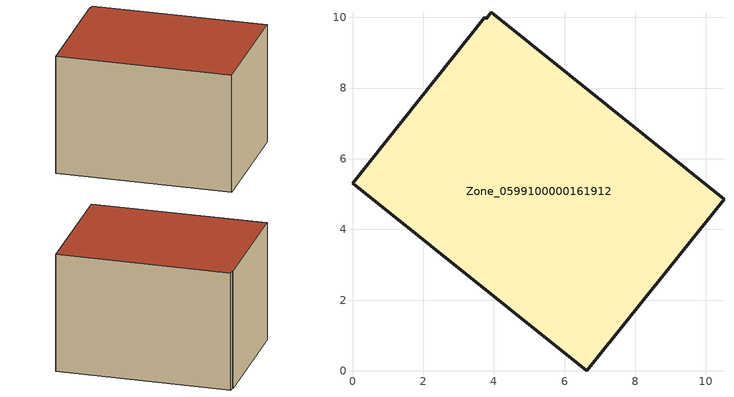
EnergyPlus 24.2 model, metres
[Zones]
Zone_0599100000161912
 floor ground (C_G): 3.92,10.15 10.51,4.86 6.62,0 0,5.31 3.73,10 3.78,9.96 z0.47
 wall outside (C_F): 6.62,0 10.51,4.86 3.92,10.15 3.78,9.96 3.73,10 0,5.31 6.62,0 z0.47:6.37
 roof outside (C_R): 10.51,4.86 3.92,10.15 3.78,9.96 3.73,10 0,5.31 6.62,0 z6.37
[BUILDING]
Pand.0599100000161912: North Axis=0; Terrain=City; Loads Convergence Tolerance Value=0.04; Temperature Convergence Tolerance Value=0.4; Solar Distribution=FullExterior; Maximum Number of Warmup Days=25; Minimum Number of Warmup Days=1
[Site:Location]
Rotterdam.The.Hague.AP_ZH_NLD Design_Conditions: Latitude=51.96; Longitude=4.45; Time Zone=1; Elevation=-4.5
[SITE:GROUNDTEMPERATURE:BUILDINGSURFACE]
18, 18, 18, 18, 18, 18, 18, 18, 18, 18, 18, 18
[MATERIAL] Thermal Absorptance=0.9; Solar Absorptance=0.7; Visible Absorptance=0.7
Name | Roughness | Thickness | Conductivity | Density | Specific Heat
G.TI.1946-1964 | MediumSmooth | 0.15 | 1 | 540 | 1210
F.TI.1946-1964 | Rough | 0.3 | 0.857143 | 1920 | 840
R.TI.1946-1964 | MediumRough | 0.2 | 0.277778 | 1500 | 1000
[CONSTRUCTION]
C_G: G.TI.1946-1964
C_F: F.TI.1946-1964
C_R: R.TI.1946-1964
[ZONE]
Zone_0599100000161912: Type=1; Multiplier=1; Ceiling Height=Autocalculate; Volume=Autocalculate; Floor Area=autocalculate; Part of Total Floor Area=Yes
[ZONEINFILTRATION:DESIGNFLOWRATE]
Infil_Zone_0599100000161912: Zone or ZoneList or Space or SpaceList=Zone_0599100000161912; Schedule=AlwaysOn; Design Flow Rate Calculation Method=Flow/Area; Flow Rate per Floor Area=0.003; Constant Term Coefficient=1; Temperature Term Coefficient=0; Velocity Term Coefficient=0; Velocity Squared Term Coefficient=0
[HVACTEMPLATE:ZONE:IDEALLOADSAIRSYSTEM]
Zone_0599100000161912: Maximum Heating Supply Air Temperature=50; Minimum Cooling Supply Air Temperature=13; Maximum Heating Supply Air Humidity Ratio=0.0156; Minimum Cooling Supply Air Humidity Ratio=0.0077; Heating Limit=NoLimit; Cooling Limit=NoLimit; Dehumidification Control Type=ConstantSensibleHeatRatio; Cooling Sensible Heat Ratio=0.7; Dehumidification Setpoint=60; Humidification Control Type=None; Humidification Setpoint=30; Outdoor Air Method=None; Outdoor Air Flow Rate per Person=0.00944; Outdoor Air Flow Rate per Zone Floor Area=0; Outdoor Air Flow Rate per Zone=0; Demand Controlled Ventilation Type=None; Outdoor Air Economizer Type=NoEconomizer; Heat Recovery Type=None; Sensible Heat Recovery Effectiveness=0.7; Latent Heat Recovery Effectiveness=0.65
[ZONECONTROL:THERMOSTAT]
ThermostatControl_Zone_0599100000161912: Zone or ZoneList=Zone_0599100000161912; Control Type Schedule=DualSetpointControlType; Control 1=Thermostat_Zone_0599100000161912; Temperature Difference Between Cutout And Setpoint=0
[THERMOSTATSETPOINT:DUALSETPOINT]
Thermostat_Zone_0599100000161912: Heating Setpoint Temperature Schedule=HeatingSetpoint_Zone_0599100000161912; Cooling Setpoint Temperature Schedule=CoolingSetpoint_Zone_0599100000161912
[SCHEDULE:COMPACT]
HeatingSetpoint_Zone_0599100000161912: Through: 12/31, For: AllDays, Until: 24:00, 21
CoolingSetpoint_Zone_0599100000161912: Through: 12/31, For: AllDays, Until: 24:00, 24
DualSetpointControlType: Through: 12/31, For: AllDays, Until: 24:00, 4
AlwaysOn: Through: 12/31, For: AllDays, Until: 24:00, 1
